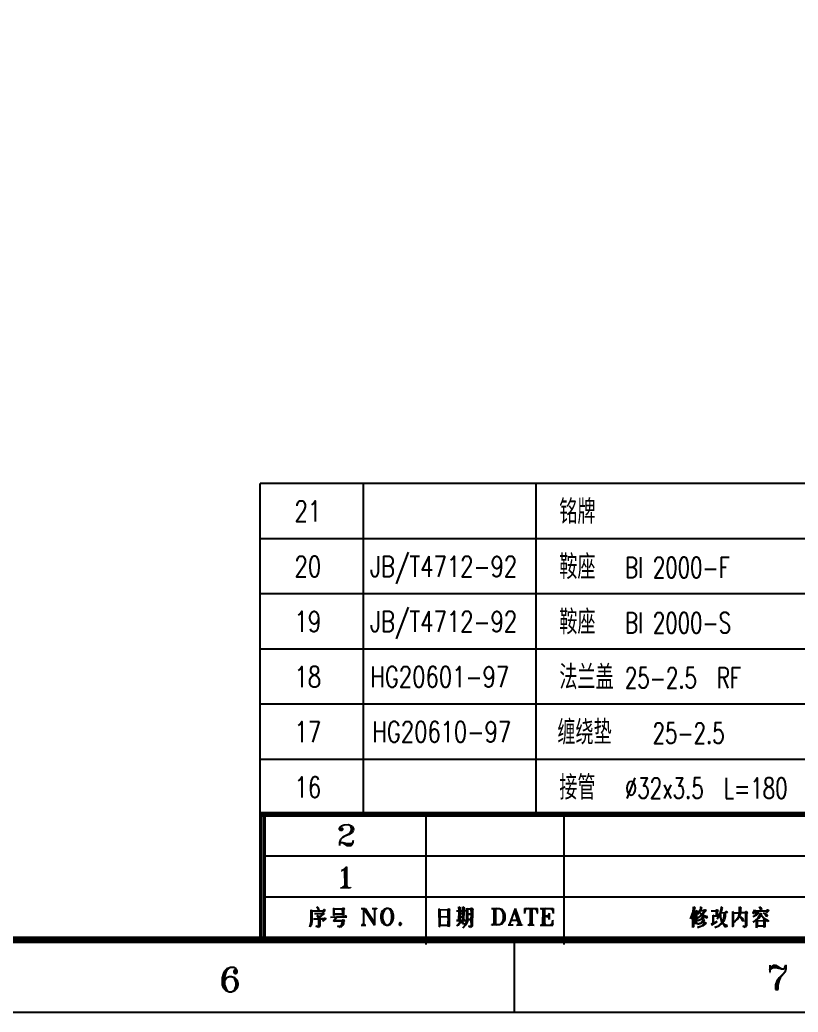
# Model space of a CAD drawing. Extents: x 0 to 1476, y -3 to 841.
# Drawn here: x 1068.6 to 1181.4, y -2.5 to 141.4 of the extents above; entities that cross this region are included whole.
import ezdxf

# ---------------------------------------------------------------- set-up
doc = ezdxf.new("R2010")
doc.units = 0
doc.header["$LTSCALE"] = 3
doc.header["$MEASUREMENT"] = 0
doc.layers.get('0').update_dxf_attribs({"linetype": 'CONTINUOUS'})
for name, color, linetype in [('1', 2, 'CONTINUOUS'), ('2', 1, 'CONTINUOUS'), ('BORDER', 7, 'CONTINUOUS')]:
    doc.layers.add(name, color=color, linetype=linetype)
doc.styles.add('HZTXT', font='romans', dxfattribs={"width": 0.75, "bigfont": 'HZTXT'})

msp = doc.modelspace()

# ---------------------------------------------------------------- linework, layer by layer
msp.add_line((1103.46444, 26.43889), (1284.37787, 26.43889))
at = {"layer": '1', "color": 2, "linetype": 'BYBLOCK'}
for p, q in [((1284.37787, 74.14232), (1103.46444, 74.14232)), ((1284.37787, 66.14232), (1103.46444, 66.14232)), ((1284.37787, 58.14232), (1103.46444, 58.14232)), ((1284.37787, 50.14232), (1103.46444, 50.14232)), ((1284.37787, 42.14232), (1103.46444, 42.14232)), ((1284.37787, 34.14232), (1103.46444, 34.14232))]:
    msp.add_line(p, q, dxfattribs=at)
at = {"layer": '2', "color": 1, "linetype": 'BYBLOCK'}
for p, q in [((1103.46444, 25.88842), (1103.46444, 74.14232)), ((1103.46444, 25.88842), (1103.46444, 74.14232)), ((1118.46444, 25.88842), (1118.46444, 74.14232)), ((1143.46444, 25.88842), (1143.46444, 74.14232))]:
    msp.add_line(p, q, dxfattribs=at)
at = {"layer": 'BORDER'}
for p, q in [((1103.46444, 7.46895), (1103.46444, 26.43889)), ((1103.46444, 26.43889), (1103.46444, 7.46895)), ((1285.05536, 26.39654), (1103.46444, 26.39654)), ((1103.46444, 26.14248), (1285.05536, 26.14248)), ((1103.7185, 7.72301), (1103.7185, 26.43889)), ((1103.97256, 26.43889), (1103.97256, 7.97707)), ((1104.14193, 26.43889), (1104.14193, 7.96895)), ((1107.4237, 26.43889), (1285.05536, 26.43889)), ((1285.05536, 26.14248), (1108.95233, 26.14248)), ((1108.95233, 26.14248), (1285.05536, 26.14248)), ((1108.95233, 26.14248), (1285.05536, 26.14248)), ((1285.05536, 26.14248), (1108.95233, 26.14248)), ((1108.95233, 26.14248), (1285.05536, 26.14248)), ((1127.54767, 7.29145), (1127.54767, 26.43889)), ((1147.54767, 7.29145), (1147.54767, 26.43889)), ((1285.05536, 25.88842), (1103.46444, 25.88842)), ((1104.14193, 20.12969), (1285.05536, 20.12969)), ((1285.05536, 14.15924), (1104.14193, 14.15924)), ((1140.2913, 7.97707), (1140.2913, -2.52293)), ((634.7913, -2.52293), (1475.7913, -2.52293))]:
    msp.add_line(p, q, dxfattribs=at)
at = {"layer": 'BORDER', "color": 7}
for p, q in [((1115.08956, 24.3552), (1115.23225, 24.51853)), ((1115.23225, 24.51853), (1115.6598, 24.6656)), ((1115.6598, 24.6656), (1116.25069, 24.66998)), ((1116.25069, 24.66998), (1116.538, 24.52974)), ((1116.25069, 24.66998), (1116.66985, 24.50316)), ((1116.538, 24.52974), (1116.65604, 24.09432)), ((1116.66985, 24.50316), (1116.79628, 24.38163)), ((1114.94145, 24.09691), (1115.08956, 24.3552)), ((1114.95177, 23.9439), (1114.94145, 24.09691)), ((1115.08607, 23.79334), (1114.95177, 23.9439)), ((1115.23908, 23.80366), (1115.08607, 23.79334)), ((1115.09201, 24.23121), (1115.24502, 24.24153)), ((1115.25534, 24.08852), (1115.10233, 24.0782)), ((1115.10233, 24.0782), (1115.1102, 24.04918)), ((1115.10233, 24.0782), (1115.10478, 23.95422)), ((1115.10478, 23.95422), (1115.23663, 23.92764)), ((1115.23663, 23.92764), (1115.25534, 24.08852)), ((1115.38964, 23.93796), (1115.23908, 23.80366)), ((1115.24502, 24.24153), (1115.37932, 24.09097)), ((1115.37932, 24.09097), (1115.38964, 23.93796)), ((1116.38833, 23.2427), (1115.65721, 22.95101)), ((1116.23532, 23.23238), (1115.65721, 22.95101)), ((1116.52857, 23.53001), (1116.23532, 23.23238)), ((1116.81343, 23.51375), (1116.38833, 23.2427)), ((1116.67668, 23.78829), (1116.52857, 23.53001)), ((1116.65604, 24.09432), (1116.67668, 23.78829)), ((1116.80066, 23.79074), (1116.66042, 23.50343)), ((1116.66042, 23.50343), (1116.66829, 23.4744)), ((1116.6723, 24.37918), (1116.81692, 24.07561)), ((1116.79628, 24.38163), (1116.96993, 24.08593)), ((1116.81692, 24.07561), (1116.80066, 23.79074)), ((1116.95367, 23.80106), (1116.81343, 23.51375)), ((1116.96993, 24.08593), (1116.95367, 23.80106)), ((1114.95949, 22.0763), (1114.94568, 21.66745)), ((1114.94568, 21.66745), (1114.95355, 21.63843)), ((1115.08941, 22.51662), (1114.95949, 22.0763)), ((1114.96194, 21.95232), (1115.1125, 22.08662)), ((1115.38266, 22.81425), (1115.08941, 22.51662)), ((1115.1125, 22.08662), (1115.38949, 22.09939)), ((1115.65721, 22.95101), (1115.38266, 22.81425)), ((1115.38949, 22.09939), (1116.09842, 21.66835)), ((1115.38949, 22.09939), (1116.09597, 21.79233)), ((1115.38949, 22.09939), (1116.08565, 21.94534)), ((1115.65721, 22.95101), (1115.66508, 22.92198)), ((1116.08565, 21.94534), (1116.67653, 21.94972)), ((1116.09597, 21.79233), (1116.68685, 21.79671)), ((1116.09842, 21.66835), (1116.66028, 21.66486)), ((1116.66028, 21.66486), (1116.81084, 21.79916)), ((1116.67653, 21.94972), (1116.95108, 22.08647)), ((1116.68685, 21.79671), (1116.80052, 21.95217)), ((1116.80052, 21.95217), (1116.80839, 21.92314)), ((1116.81084, 21.79916), (1116.95108, 22.08647)), ((1116.95108, 22.08647), (1116.96734, 22.37133)), ((1116.95108, 22.08647), (1116.95895, 22.05744)), ((1116.96734, 22.37133), (1116.9752, 22.3423)), ((1115.54955, 18.09825), (1115.27501, 17.9615)), ((1115.27501, 17.9615), (1115.28288, 17.93247)), ((1115.99337, 18.53018), (1115.54955, 18.09825)), ((1115.70011, 18.23255), (1115.71712, 15.5261)), ((1115.85313, 18.24287), (1115.83078, 15.68156)), ((1115.99337, 18.53018), (1115.99411, 15.53887)), ((1115.69648, 15.83212), (1115.55624, 15.54481)), ((1115.12623, 15.52172), (1116.55596, 15.53538)), ((1115.7068, 15.67911), (1115.40323, 15.53449)), ((1115.40323, 15.53449), (1115.4111, 15.50546)), ((1115.55624, 15.54481), (1115.56411, 15.51578)), ((1115.71712, 15.5261), (1115.72499, 15.49707)), ((1115.83078, 15.68156), (1115.83865, 15.65253)), ((1115.98134, 15.81586), (1116.11809, 15.54132)), ((1115.99166, 15.66285), (1116.27897, 15.52261)), ((1115.99411, 15.53887), (1116.00198, 15.50984)), ((1116.11809, 15.54132), (1116.12596, 15.51229)), ((1116.27897, 15.52261), (1116.28684, 15.49358)), ((1116.55596, 15.53538), (1116.56383, 15.50635)), ((1110.86859, 10.61506), (1110.87906, 12.30063)), ((1110.87906, 12.30063), (1110.97646, 12.17122)), ((1110.97646, 12.17122), (1110.96355, 10.60964)), ((1110.97646, 12.17122), (1112.90999, 12.16566)), ((1111.3346, 11.76973), (1112.42141, 11.78391)), ((1111.66579, 12.73204), (1111.90782, 12.29907)), ((1111.90292, 12.54703), (1111.66579, 12.73204)), ((1111.99245, 12.44666), (1111.90292, 12.54703)), ((1111.90782, 12.29907), (1111.99245, 12.44666)), ((1111.90782, 12.29907), (1111.91568, 12.27004)), ((1112.11732, 11.29637), (1112.5454, 11.78636)), ((1112.76433, 11.78339), (1112.11732, 11.29637)), ((1112.42141, 11.78391), (1112.55082, 11.88131)), ((1112.5454, 11.78636), (1112.42141, 11.78391)), ((1112.42141, 11.78391), (1112.42928, 11.75488)), ((1112.55082, 11.88131), (1112.6748, 11.88376)), ((1112.68861, 12.29261), (1112.5592, 12.1952)), ((1112.5592, 12.1952), (1112.56707, 12.16618)), ((1112.6748, 11.88376), (1112.76433, 11.78339)), ((1112.77569, 12.31622), (1112.68861, 12.29261)), ((1112.90999, 12.16566), (1112.77569, 12.31622)), ((1114.08441, 12.54636), (1114.08285, 11.51761)), ((1114.08285, 11.51761), (1114.20683, 11.52006)), ((1114.20297, 12.45386), (1114.08441, 12.54636)), ((1114.19651, 11.67307), (1115.4442, 11.66854)), ((1115.4442, 11.66854), (1114.19651, 11.67307)), ((1114.20297, 12.45386), (1115.32668, 12.44688)), ((1114.20683, 11.52006), (1114.20297, 12.45386)), ((1115.32668, 12.44688), (1115.44821, 12.57331)), ((1115.32668, 12.44688), (1115.33455, 12.41785)), ((1115.42164, 12.44146), (1115.32668, 12.44688)), ((1115.4442, 11.66854), (1115.42164, 12.44146)), ((1115.4255, 11.50766), (1115.4442, 11.66854)), ((1115.44821, 12.57331), (1115.54317, 12.5679)), ((1115.54317, 12.5679), (1115.6696, 12.44636)), ((1115.55594, 12.2909), (1115.54948, 11.51011)), ((1115.6696, 12.44636), (1115.55594, 12.2909)), ((1118.11235, 12.51652), (1118.6742, 12.51303)), ((1118.23633, 12.51897), (1118.45772, 12.39202)), ((1118.45527, 12.516), (1118.44918, 10.23955)), ((1118.45527, 12.516), (1120.04224, 10.11052)), ((1118.45772, 12.39202), (1118.46558, 12.36299)), ((1118.57925, 12.51845), (1119.9478, 10.45886)), ((1118.6742, 12.51303), (1118.68207, 12.484)), ((1118.6742, 12.51303), (1120.04276, 10.45344)), ((1119.70296, 12.51147), (1120.38879, 12.51043)), ((1119.82694, 12.51392), (1120.04833, 12.38697)), ((1120.04833, 12.38697), (1120.04224, 10.11052)), ((1120.29384, 12.51585), (1120.04833, 12.38697)), ((1120.04833, 12.38697), (1120.0562, 12.35794)), ((1120.04833, 12.38697), (1120.0562, 12.35794)), ((1120.38879, 12.51043), (1120.39666, 12.48141)), ((1121.07114, 11.94754), (1120.97812, 11.48606)), ((1121.19512, 11.94999), (1121.07062, 11.60462)), ((1121.07062, 11.60462), (1121.075, 11.01374)), ((1121.19809, 12.16893), (1121.07114, 11.94754)), ((1121.32453, 12.04739), (1121.19461, 11.60707)), ((1121.19461, 11.60707), (1121.19899, 11.01619)), ((1121.32208, 12.17138), (1121.19512, 11.94999)), ((1121.42, 12.38489), (1121.19809, 12.16893)), ((1121.54398, 12.38734), (1121.32453, 12.04739)), ((1121.76047, 12.50836), (1121.42, 12.38489)), ((1121.76047, 12.50836), (1121.54398, 12.38734)), ((1122.00843, 12.51326), (1121.76047, 12.50836)), ((1121.76047, 12.50836), (1121.76834, 12.47933)), ((1122.00843, 12.51326), (1122.0163, 12.48423)), ((1122.22195, 12.41533), (1122.00843, 12.51326)), ((1122.34593, 12.41778), (1122.00843, 12.51326)), ((1122.44037, 12.06944), (1122.22195, 12.41533)), ((1122.56977, 12.16685), (1122.34593, 12.41778)), ((1122.56628, 11.60499), (1122.44037, 12.06944)), ((1122.44579, 12.1644), (1122.45366, 12.13537)), ((1122.5668, 11.94791), (1122.44579, 12.1644)), ((1122.56279, 11.04314), (1122.56628, 11.60499)), ((1122.69026, 11.60744), (1122.5668, 11.94791)), ((1122.69078, 11.95036), (1122.56977, 12.16685)), ((1122.68677, 11.04559), (1122.69026, 11.60744)), ((1122.78767, 11.47804), (1122.69078, 11.95036)), ((1129.37847, 12.45461), (1129.40089, 9.84311)), ((1129.51277, 12.30405), (1129.37847, 12.45461)), ((1129.51122, 11.27529), (1129.51277, 12.30405)), ((1129.51277, 12.30405), (1129.51122, 11.27529)), ((1130.73144, 12.29165), (1129.51277, 12.30405)), ((1130.63648, 12.29707), (1130.75015, 12.45253)), ((1130.74354, 9.83316), (1130.73144, 12.29165)), ((1130.75015, 12.45253), (1130.8451, 12.44711)), ((1130.8451, 12.44711), (1130.9794, 12.29655)), ((1130.9794, 12.29655), (1130.85787, 12.17012)), ((1130.85787, 12.17012), (1130.86507, 9.9596)), ((1131.94468, 12.1843), (1132.2876, 12.18378)), ((1132.26206, 12.73776), (1132.49919, 12.55276)), ((1132.2876, 12.18378), (1132.26206, 12.73776)), ((1132.27223, 10.74618), (1132.2876, 12.18378)), ((1132.2876, 12.18378), (1132.29547, 12.15475)), ((1132.40668, 12.43419), (1132.38255, 12.17836)), ((1132.84946, 12.18029), (1132.38255, 12.17836)), ((1132.38255, 12.17836), (1132.84946, 12.18029)), ((1132.38255, 12.17836), (1132.39622, 10.74863)), ((1132.39777, 11.77738), (1132.83565, 11.77145)), ((1132.83565, 11.77145), (1132.39777, 11.77738)), ((1132.49919, 12.55276), (1132.40668, 12.43419)), ((1132.83565, 11.77145), (1132.84946, 12.18029)), ((1132.84545, 11.27552), (1132.83565, 11.77145)), ((1132.84946, 12.18029), (1132.85294, 12.74215)), ((1132.85294, 12.74215), (1133.06104, 12.54927)), ((1132.97344, 12.18274), (1132.95807, 10.74514)), ((1133.06104, 12.54927), (1132.96854, 12.4307)), ((1132.96854, 12.4307), (1132.97344, 12.18274)), ((1133.28733, 12.17435), (1132.97344, 12.18274)), ((1132.97344, 12.18274), (1133.06839, 12.17732)), ((1133.06839, 12.17732), (1133.18992, 12.30375)), ((1133.18992, 12.30375), (1133.28733, 12.17435)), ((1133.39839, 10.61522), (1133.40396, 12.54875)), ((1133.40396, 12.54875), (1133.52252, 12.45624)), ((1133.51606, 11.67545), (1134.07792, 11.67196)), ((1134.07792, 11.67196), (1133.51606, 11.67545)), ((1133.52252, 12.45624), (1133.52238, 10.61767)), ((1133.52252, 12.45624), (1133.9604, 12.4503)), ((1133.9604, 12.4503), (1134.08193, 12.57674)), ((1133.9604, 12.4503), (1133.96827, 12.42128)), ((1134.05535, 12.44489), (1133.9604, 12.4503)), ((1134.07792, 11.67196), (1134.05535, 12.44489)), ((1134.07146, 10.89117), (1134.07792, 11.67196)), ((1134.08193, 12.57674), (1134.21378, 12.55016)), ((1134.21868, 12.30219), (1134.1993, 9.95982)), ((1134.21378, 12.55016), (1134.30331, 12.44979)), ((1134.30331, 12.44979), (1134.21868, 12.30219)), ((1136.99403, 12.52484), (1138.14676, 12.52574)), ((1137.11801, 12.52729), (1137.33939, 12.40034)), ((1137.21296, 12.52187), (1137.33397, 12.30539)), ((1137.33694, 12.52432), (1137.33331, 10.12389)), ((1137.33397, 12.30539), (1137.34184, 12.27636)), ((1137.33939, 12.40034), (1137.34726, 12.37131)), ((1137.46338, 12.40279), (1137.45484, 10.25033)), ((1137.55588, 12.52135), (1137.55224, 10.12092)), ((1137.67986, 12.5238), (1137.55291, 12.30242)), ((1137.55291, 12.30242), (1137.56078, 12.27339)), ((1137.80385, 12.52625), (1137.55833, 12.39737)), ((1137.55833, 12.39737), (1137.5662, 12.36834)), ((1138.14676, 12.52574), (1138.36815, 12.39878)), ((1138.14676, 12.52574), (1138.49213, 12.40123)), ((1138.36815, 12.39878), (1138.58657, 12.0529)), ((1138.49213, 12.40123), (1138.7081, 12.17933)), ((1138.58412, 12.17688), (1138.70513, 11.96039)), ((1138.58657, 12.0529), (1138.70461, 11.61747)), ((1138.70461, 11.61747), (1138.70899, 11.02659)), ((1138.70513, 11.96039), (1138.82859, 11.61992)), ((1138.7081, 12.17933), (1138.82911, 11.96284)), ((1138.82859, 11.61992), (1138.83297, 11.02904)), ((1138.82911, 11.96284), (1138.92355, 11.6145)), ((1138.92355, 11.6145), (1138.92793, 11.02362)), ((1140.42321, 12.51965), (1139.60731, 10.24179)), ((1140.29871, 12.17428), (1140.98143, 10.11573)), ((1140.42269, 12.17673), (1141.10541, 10.11818)), ((1140.42321, 12.51965), (1141.22939, 10.12063)), ((1142.1378, 12.51705), (1141.79192, 12.29863)), ((1141.79192, 12.29863), (1141.79979, 12.26961)), ((1141.91887, 12.52002), (1141.79385, 11.83173)), ((1141.79489, 12.51757), (1141.79385, 11.83173)), ((1141.79385, 11.83173), (1141.80172, 11.8027)), ((1141.79385, 11.83173), (1141.80172, 11.8027)), ((1142.01382, 12.5146), (1141.79437, 12.17465)), ((1141.79437, 12.17465), (1141.80224, 12.14562)), ((1141.79489, 12.51757), (1143.63346, 12.51742)), ((1142.35674, 12.51408), (1141.79734, 12.39359)), ((1141.79734, 12.39359), (1141.80521, 12.36456)), ((1142.6047, 12.51898), (1142.60107, 10.11855)), ((1142.70211, 12.38958), (1142.69357, 10.23711)), ((1142.82364, 12.51601), (1142.82, 10.11558)), ((1143.04258, 12.51304), (1143.62804, 12.42247)), ((1143.29054, 12.51794), (1143.63049, 12.29849)), ((1143.3855, 12.51252), (1143.63294, 12.1745)), ((1143.50948, 12.51497), (1143.63242, 11.83159)), ((1143.62804, 12.42247), (1143.63591, 12.39344)), ((1143.63049, 12.29849), (1143.63836, 12.26946)), ((1143.63346, 12.51742), (1143.63242, 11.83159)), ((1143.63242, 11.83159), (1143.64029, 11.80256)), ((1143.63242, 11.83159), (1143.64029, 11.80256)), ((1143.63294, 12.1745), (1143.64081, 12.14548)), ((1143.63346, 12.51742), (1143.64133, 12.48839)), ((1144.07133, 12.51148), (1145.90991, 12.51134)), ((1144.19532, 12.51393), (1144.40883, 12.41601)), ((1144.3193, 12.51638), (1144.41128, 12.29203)), ((1144.40883, 12.41601), (1144.4167, 12.38698)), ((1144.41425, 12.51096), (1144.41061, 10.11053)), ((1144.41128, 12.29203), (1144.41915, 12.263)), ((1144.53281, 12.41846), (1144.53215, 10.23697)), ((1144.88115, 12.51289), (1144.6568, 12.42091)), ((1144.6568, 12.42091), (1144.66467, 12.39188)), ((1144.66222, 12.51586), (1144.65858, 10.11543)), ((1144.75717, 12.51044), (1144.65925, 12.29693)), ((1144.65925, 12.29693), (1144.66712, 12.2679)), ((1145.34404, 11.61005), (1145.09311, 11.38621)), ((1145.34701, 11.82899), (1145.21709, 11.38866)), ((1145.34701, 11.82899), (1145.34301, 10.92421)), ((1145.34805, 12.51482), (1145.90449, 12.41638)), ((1145.56699, 12.51185), (1145.90694, 12.2924)), ((1145.69097, 12.5143), (1145.90939, 12.16842)), ((1145.78593, 12.50889), (1145.90887, 11.8255)), ((1145.90449, 12.41638), (1145.91236, 12.38735)), ((1145.90694, 12.2924), (1145.91481, 12.26337)), ((1145.90991, 12.51134), (1145.90887, 11.8255)), ((1145.90887, 11.8255), (1145.91674, 11.79647)), ((1145.90887, 11.8255), (1145.91674, 11.79647)), ((1145.90939, 12.16842), (1145.91726, 12.13939)), ((1165.82071, 11.02244), (1166.17551, 11.89767)), ((1166.27047, 11.89225), (1165.82071, 11.02244)), ((1166.16697, 9.7452), (1166.17551, 11.89767)), ((1166.17551, 11.89767), (1166.27395, 12.4541)), ((1166.17551, 11.89767), (1166.18338, 11.86864)), ((1166.17551, 11.89767), (1166.38903, 11.79974)), ((1166.2675, 11.67331), (1166.25948, 9.86377)), ((1166.38903, 11.79974), (1166.2675, 11.67331)), ((1166.39794, 12.45655), (1166.27047, 11.89225)), ((1166.27395, 12.4541), (1166.29021, 12.73897)), ((1166.29021, 12.73897), (1166.51947, 12.58299)), ((1166.51947, 12.58299), (1166.39794, 12.45655)), ((1166.59275, 12.19775), (1166.60061, 12.16872)), ((1166.59505, 10.23519), (1166.59275, 12.19775)), ((1166.59275, 12.19775), (1166.84316, 12.07867)), ((1166.7295, 11.92321), (1166.71658, 10.36162)), ((1166.84316, 12.07867), (1166.7295, 11.92321)), ((1167.18363, 12.20213), (1166.82935, 11.66982)), ((1166.82935, 11.66982), (1167.27858, 12.19671)), ((1167.48861, 11.53693), (1166.85489, 11.11584)), ((1166.85489, 11.11584), (1167.40153, 11.51332)), ((1167.16737, 11.91727), (1167.48861, 11.53693)), ((1167.61259, 11.53938), (1167.16737, 11.91727)), ((1167.30271, 12.45254), (1167.18363, 12.20213)), ((1167.27858, 12.19671), (1167.39766, 12.44713)), ((1167.27858, 12.19671), (1167.74548, 12.19864)), ((1167.28994, 12.72954), (1167.30271, 12.45254)), ((1167.5192, 12.57356), (1167.28994, 12.72954)), ((1167.39766, 12.44713), (1167.5192, 12.57356)), ((1167.40153, 11.51332), (1167.86947, 12.20109)), ((1168.0884, 12.19812), (1167.48861, 11.53693)), ((1167.48861, 11.53693), (1167.96041, 11.2909)), ((1167.95796, 11.41488), (1167.61259, 11.53938)), ((1167.74548, 12.19864), (1167.86702, 12.32507)), ((1167.86947, 12.20109), (1167.74548, 12.19864)), ((1167.74548, 12.19864), (1167.75335, 12.16961)), ((1167.86702, 12.32507), (1167.96197, 12.31965)), ((1167.96197, 12.31965), (1168.0884, 12.19812)), ((1168.84016, 12.18379), (1169.526, 12.18275)), ((1169.07922, 11.53188), (1169.05895, 10.34225)), ((1169.17662, 11.40248), (1169.07922, 11.53188)), ((1169.526, 12.18275), (1169.61851, 12.30132)), ((1169.61309, 12.20636), (1169.526, 12.18275)), ((1169.526, 12.18275), (1169.53387, 12.15373)), ((1169.60663, 11.42557), (1169.61309, 12.20636)), ((1169.61851, 12.30132), (1169.74249, 12.30377)), ((1169.83989, 12.17437), (1169.71049, 12.07696)), ((1169.71049, 12.07696), (1169.73061, 11.42802)), ((1170.15868, 11.91801), (1169.7168, 11.01918)), ((1169.74249, 12.30377), (1169.83989, 12.17437)), ((1170.0814, 11.39847), (1170.29053, 11.89143)), ((1170.29157, 12.57727), (1170.15868, 11.91801)), ((1170.16113, 11.79403), (1170.16848, 11.42208)), ((1170.27866, 11.01569), (1170.16113, 11.79403)), ((1170.28125, 12.73028), (1170.29157, 12.57727)), ((1170.51051, 12.5743), (1170.28125, 12.73028)), ((1170.29053, 11.89143), (1170.41801, 12.45574)), ((1170.29053, 11.89143), (1170.84452, 11.91697)), ((1170.41801, 12.45574), (1170.51051, 12.5743)), ((1170.73034, 11.41859), (1170.74957, 11.92239)), ((1170.74957, 11.92239), (1170.75743, 11.89336)), ((1170.84452, 11.91697), (1170.95818, 12.07243)), ((1171.18744, 11.91645), (1170.84452, 11.91697)), ((1170.84452, 11.91697), (1170.85677, 11.29706)), ((1170.95818, 12.07243), (1171.08216, 12.07488)), ((1171.08216, 12.07488), (1171.18744, 11.91645)), ((1171.92101, 12.08416), (1171.93608, 9.84461)), ((1172.06318, 11.90457), (1171.92101, 12.08416)), ((1172.05762, 9.97105), (1172.06318, 11.90457)), ((1172.06318, 11.90457), (1172.93893, 11.8927)), ((1172.85377, 11.40219), (1172.93893, 11.8927)), ((1172.92965, 12.73154), (1173.1589, 12.57556)), ((1172.93893, 11.8927), (1172.92965, 12.73154)), ((1172.93893, 11.8927), (1172.9468, 11.86367)), ((1173.09194, 11.90302), (1172.94086, 11.4258)), ((1173.1589, 12.57556), (1173.0664, 12.457)), ((1173.0664, 12.457), (1173.09194, 11.90302)), ((1173.09194, 11.90302), (1173.74088, 11.92314)), ((1173.87273, 11.89656), (1173.09194, 11.90302)), ((1173.74088, 11.92314), (1173.85454, 12.0786)), ((1173.85454, 12.0786), (1173.9495, 12.07318)), ((1173.86716, 9.96303), (1173.87273, 11.89656)), ((1173.9495, 12.07318), (1174.09167, 11.89359)), ((1173.96226, 11.79618), (1173.95425, 9.98664)), ((1174.09167, 11.89359), (1173.96226, 11.79618)), ((1175.40476, 11.53285), (1174.90587, 11.30412)), ((1174.90587, 11.30412), (1175.28078, 11.5304)), ((1174.93051, 11.90287), (1175.16326, 12.30874)), ((1174.93296, 11.77889), (1174.93051, 11.90287)), ((1175.05695, 11.78134), (1174.93296, 11.77889)), ((1175.16816, 12.06078), (1175.05695, 11.78134)), ((1175.16326, 12.30874), (1175.16571, 12.18476)), ((1175.16571, 12.18476), (1176.85127, 12.17429)), ((1175.16571, 12.18476), (1175.16816, 12.06078)), ((1175.28078, 11.5304), (1175.59816, 12.08387)), ((1175.74033, 11.90428), (1175.40476, 11.53285)), ((1175.59816, 12.08387), (1175.60603, 12.05484)), ((1175.59816, 12.08387), (1175.74033, 11.90428)), ((1175.92727, 11.6745), (1175.60989, 11.12104)), ((1175.73387, 11.12349), (1176.0906, 11.53181)), ((1175.85504, 12.74558), (1175.8629, 12.71655)), ((1175.93128, 12.57928), (1175.85504, 12.74558)), ((1175.85504, 12.74558), (1176.09216, 12.56057)), ((1175.92482, 11.79849), (1175.92727, 11.6745)), ((1176.17524, 11.6794), (1175.92482, 11.79849)), ((1176.06803, 12.30473), (1175.93128, 12.57928)), ((1176.1817, 12.46019), (1176.06803, 12.30473)), ((1176.0906, 11.53181), (1176.17524, 11.6794)), ((1176.0906, 11.53181), (1176.09847, 11.50278)), ((1176.41971, 11.12245), (1176.0906, 11.53181)), ((1176.0906, 11.53181), (1176.51467, 11.11703)), ((1176.09216, 12.56057), (1176.1817, 12.46019)), ((1176.42617, 11.90324), (1176.43404, 11.87421)), ((1176.87384, 11.40137), (1176.42617, 11.90324)), ((1176.42617, 11.90324), (1176.86107, 11.67836)), ((1176.85127, 12.17429), (1176.94378, 12.29286)), ((1176.93836, 12.1979), (1176.85127, 12.17429)), ((1176.85127, 12.17429), (1176.85914, 12.14527)), ((1176.86107, 11.67836), (1176.96635, 11.51993)), ((1177.18632, 12.2028), (1176.86404, 11.8973)), ((1176.86404, 11.8973), (1176.93836, 12.1979)), ((1176.94378, 12.29286), (1177.09679, 12.30318)), ((1176.96635, 11.51993), (1176.96093, 11.42498)), ((1177.09679, 12.30318), (1177.18632, 12.2028)), ((1110.6432, 9.83724), (1110.86859, 10.61506)), ((1110.88381, 10.21409), (1110.6432, 9.83724)), ((1110.96355, 10.60964), (1110.88381, 10.21409)), ((1111.97708, 11.00906), (1111.20416, 10.98649)), ((1111.20416, 10.98649), (1112.66292, 11.00802)), ((1111.74835, 11.50796), (1111.99089, 11.4179)), ((1111.9825, 11.10401), (1111.74835, 11.50796)), ((1112.11732, 11.29637), (1111.97708, 11.00906)), ((1111.97708, 11.00906), (1111.9825, 11.10401)), ((1111.98339, 9.95127), (1111.97708, 11.00906)), ((1111.99089, 11.4179), (1112.11732, 11.29637)), ((1112.10106, 11.01151), (1112.10738, 9.95372)), ((1112.75787, 11.0026), (1112.10106, 11.01151)), ((1113.00584, 11.0075), (1112.54629, 10.63362)), ((1112.54629, 10.63362), (1112.75787, 11.0026)), ((1112.66292, 11.00802), (1112.75542, 11.12658)), ((1112.75542, 11.12658), (1112.9163, 11.10787)), ((1112.9163, 11.10787), (1113.00584, 11.0075)), ((1113.64988, 11.27558), (1114.64174, 11.29518)), ((1114.07639, 10.73682), (1114.54678, 11.3006)), ((1114.20282, 10.61529), (1114.07639, 10.73682)), ((1114.64174, 11.29518), (1114.20037, 10.73927)), ((1114.20037, 10.73927), (1115.32408, 10.73229)), ((1114.32436, 10.74172), (1114.20282, 10.61529)), ((1115.44807, 10.73474), (1114.32436, 10.74172)), ((1114.54678, 11.3006), (1116.01341, 11.29311)), ((1115.43129, 10.10696), (1115.09572, 9.73553)), ((1115.09869, 9.95447), (1115.30486, 10.22849)), ((1115.30486, 10.22849), (1115.44807, 10.73474)), ((1115.32408, 10.73229), (1115.43775, 10.88775)), ((1115.54948, 11.51011), (1115.4255, 11.50766)), ((1115.55824, 10.32835), (1115.43129, 10.10696)), ((1115.43775, 10.88775), (1115.56173, 10.8902)), ((1115.667, 10.73177), (1115.5376, 10.63437)), ((1115.5376, 10.63437), (1115.55824, 10.32835)), ((1115.56173, 10.8902), (1115.667, 10.73177)), ((1115.763, 11.41219), (1115.67049, 11.29363)), ((1115.67049, 11.29363), (1115.67836, 11.2646)), ((1115.92388, 11.39348), (1115.763, 11.41219)), ((1116.01341, 11.29311), (1115.92388, 11.39348)), ((1118.10871, 10.11609), (1118.79455, 10.11505)), ((1118.44918, 10.23955), (1118.23269, 10.11854)), ((1118.23269, 10.11854), (1118.24056, 10.08951)), ((1118.44918, 10.23955), (1118.67056, 10.1126)), ((1118.44918, 10.23955), (1118.45705, 10.21053)), ((1118.67056, 10.1126), (1118.67843, 10.08357)), ((1118.79455, 10.11505), (1118.80242, 10.08602)), ((1119.9478, 10.45886), (1119.95567, 10.42983)), ((1120.04224, 10.11052), (1120.05011, 10.0815)), ((1120.04224, 10.11052), (1120.05011, 10.0815)), ((1120.04276, 10.45344), (1120.05063, 10.42441)), ((1120.97812, 11.48606), (1120.9776, 11.14314)), ((1120.9776, 11.14314), (1121.07448, 10.67082)), ((1121.07448, 10.67082), (1121.1955, 10.45433)), ((1121.075, 11.01374), (1121.19847, 10.67327)), ((1121.1955, 10.45433), (1121.41146, 10.23243)), ((1121.19847, 10.67327), (1121.31948, 10.45678)), ((1121.19899, 11.01619), (1121.31703, 10.58077)), ((1121.31703, 10.58077), (1121.53545, 10.23488)), ((1121.31948, 10.45678), (1121.32735, 10.42776)), ((1121.41146, 10.23243), (1121.75683, 10.10793)), ((1121.53545, 10.23488), (1121.75683, 10.10793)), ((1121.75683, 10.10793), (1122.0048, 10.11283)), ((1121.75683, 10.10793), (1121.7647, 10.0789)), ((1122.0048, 10.11283), (1122.34526, 10.23629)), ((1122.0048, 10.11283), (1122.22128, 10.23384)), ((1122.22128, 10.23384), (1122.44074, 10.57379)), ((1122.34526, 10.23629), (1122.56717, 10.45226)), ((1122.44074, 10.57379), (1122.56279, 11.04314)), ((1122.44319, 10.44981), (1122.56227, 10.70022)), ((1122.56227, 10.70022), (1122.68677, 11.04559)), ((1122.56717, 10.45226), (1122.68625, 10.70267)), ((1122.68625, 10.70267), (1122.78715, 11.13512)), ((1122.78715, 11.13512), (1122.78767, 11.47804)), ((1123.71991, 10.45315), (1123.59051, 10.35574)), ((1123.59051, 10.35574), (1123.59296, 10.23176)), ((1123.59296, 10.23176), (1123.71939, 10.11023)), ((1123.71449, 10.35819), (1123.72236, 10.32917)), ((1123.80944, 10.35277), (1123.71449, 10.35819)), ((1123.71449, 10.35819), (1123.71694, 10.23421)), ((1123.71694, 10.23421), (1123.81189, 10.22879)), ((1123.71939, 10.11023), (1123.81434, 10.10481)), ((1123.71991, 10.45315), (1123.72778, 10.42412)), ((1123.81486, 10.44773), (1123.71991, 10.45315)), ((1123.81189, 10.22879), (1123.80944, 10.35277)), ((1123.81434, 10.10481), (1123.93588, 10.23124)), ((1123.93343, 10.35522), (1123.81486, 10.44773)), ((1123.93588, 10.23124), (1123.93343, 10.35522)), ((1130.75104, 11.29979), (1129.51122, 11.27529)), ((1129.51122, 11.27529), (1129.52243, 9.96954)), ((1129.51998, 10.09353), (1130.73077, 10.11016)), ((1129.52243, 9.96954), (1129.51998, 10.09353)), ((1130.73077, 10.11016), (1130.75104, 11.29979)), ((1131.92931, 10.7467), (1132.27223, 10.74618)), ((1132.61515, 10.74566), (1131.92931, 10.7467)), ((1131.95188, 9.97378), (1132.40112, 10.50066)), ((1132.1974, 10.10266), (1131.95188, 9.97378)), ((1132.5251, 10.50311), (1132.1974, 10.10266)), ((1132.39622, 10.74863), (1132.83409, 10.74269)), ((1132.39867, 10.62465), (1132.40654, 10.59562)), ((1132.40112, 10.50066), (1132.39867, 10.62465)), ((1132.39867, 10.62465), (1132.5251, 10.50311)), ((1132.40757, 11.28146), (1132.84545, 11.27552)), ((1132.84545, 11.27552), (1132.40757, 11.28146)), ((1132.84931, 10.34172), (1132.61515, 10.74566)), ((1132.61515, 10.74566), (1132.97329, 10.34417)), ((1132.83409, 10.74269), (1132.61515, 10.74566)), ((1133.28421, 10.11684), (1132.83253, 9.71393)), ((1132.83253, 9.71393), (1133.19713, 10.09323)), ((1132.83409, 10.74269), (1132.84545, 11.27552)), ((1133.30099, 10.74462), (1132.83409, 10.74269)), ((1132.97574, 10.22018), (1132.84931, 10.34172)), ((1132.95807, 10.74514), (1133.05302, 10.73972)), ((1132.97329, 10.34417), (1132.97574, 10.22018)), ((1133.05302, 10.73972), (1133.20358, 10.87402)), ((1133.19713, 10.09323), (1133.39839, 10.61522)), ((1133.20358, 10.87402), (1133.30099, 10.74462)), ((1133.52238, 10.61767), (1133.28421, 10.11684)), ((1133.50961, 10.89466), (1134.07146, 10.89117)), ((1134.07146, 10.89117), (1133.50961, 10.89466)), ((1134.07532, 9.95737), (1134.07146, 10.89117)), ((1138.14313, 10.12531), (1136.99039, 10.12441)), ((1136.99039, 10.12441), (1136.99826, 10.09539)), ((1137.33086, 10.24788), (1137.11437, 10.12686)), ((1137.11437, 10.12686), (1137.12224, 10.09784)), ((1137.33628, 10.34283), (1137.20933, 10.12144)), ((1137.20933, 10.12144), (1137.21719, 10.09242)), ((1137.33331, 10.12389), (1137.34118, 10.09487)), ((1137.45484, 10.25033), (1137.46271, 10.2213)), ((1137.54979, 10.24491), (1137.80021, 10.12582)), ((1137.55224, 10.12092), (1137.56011, 10.0919)), ((1137.55521, 10.33986), (1137.67623, 10.12337)), ((1137.67623, 10.12337), (1137.6841, 10.09435)), ((1137.80021, 10.12582), (1137.80808, 10.0968)), ((1138.4836, 10.24877), (1138.14313, 10.12531)), ((1138.35961, 10.24632), (1138.14313, 10.12531)), ((1138.14313, 10.12531), (1138.151, 10.09628)), ((1138.57907, 10.58627), (1138.35961, 10.24632)), ((1138.7055, 10.46473), (1138.4836, 10.24877)), ((1138.70899, 11.02659), (1138.57907, 10.58627)), ((1138.70847, 10.68367), (1138.58152, 10.46228)), ((1138.58152, 10.46228), (1138.58939, 10.43326)), ((1138.83245, 10.68612), (1138.7055, 10.46473)), ((1138.83297, 11.02904), (1138.70847, 10.68367)), ((1138.92793, 11.02362), (1138.83245, 10.68612)), ((1139.39082, 10.12078), (1140.07666, 10.11974)), ((1139.60731, 10.24179), (1139.5148, 10.12323)), ((1139.5148, 10.12323), (1139.52267, 10.0942)), ((1139.60731, 10.24179), (1139.85772, 10.12271)), ((1139.60731, 10.24179), (1139.61517, 10.21276)), ((1139.85772, 10.12271), (1139.86559, 10.09368)), ((1139.85876, 10.80854), (1140.88751, 10.80699)), ((1140.07666, 10.11974), (1140.08453, 10.09071)), ((1140.63851, 10.11625), (1141.44833, 10.11766)), ((1140.97898, 10.23971), (1140.76249, 10.1187)), ((1140.76249, 10.1187), (1140.77036, 10.08967)), ((1140.9844, 10.33467), (1140.88648, 10.12115)), ((1140.88648, 10.12115), (1140.89434, 10.09212)), ((1140.88751, 10.80699), (1140.89538, 10.77796)), ((1140.98143, 10.11573), (1140.9893, 10.0867)), ((1141.10541, 10.11818), (1141.11328, 10.08915)), ((1141.10838, 10.33712), (1141.32435, 10.11521)), ((1141.22939, 10.12063), (1141.23726, 10.0916)), ((1141.32435, 10.11521), (1141.33222, 10.08618)), ((1141.44833, 10.11766), (1141.4562, 10.08863)), ((1142.25815, 10.11907), (1143.16292, 10.11506)), ((1142.59862, 10.24253), (1142.3531, 10.11365)), ((1142.3531, 10.11365), (1142.36097, 10.08462)), ((1142.60404, 10.33749), (1142.47709, 10.1161)), ((1142.47709, 10.1161), (1142.48496, 10.08707)), ((1142.60107, 10.11855), (1142.60894, 10.08952)), ((1142.69357, 10.23711), (1142.70144, 10.20809)), ((1142.8151, 10.36355), (1142.94399, 10.11803)), ((1142.81755, 10.23956), (1143.03894, 10.11261)), ((1142.82, 10.11558), (1142.82787, 10.08655)), ((1142.94399, 10.11803), (1142.95186, 10.089)), ((1143.03894, 10.11261), (1143.04681, 10.08358)), ((1143.16292, 10.11506), (1143.17079, 10.08603)), ((1144.0677, 10.11105), (1145.90627, 10.11091)), ((1144.40816, 10.23452), (1144.19168, 10.1135)), ((1144.19168, 10.1135), (1144.19955, 10.08448)), ((1144.40571, 10.3585), (1144.31566, 10.11595)), ((1144.31566, 10.11595), (1144.32353, 10.08693)), ((1144.41061, 10.11053), (1144.41848, 10.08151)), ((1144.53215, 10.23697), (1144.54002, 10.20794)), ((1144.65368, 10.3634), (1144.75353, 10.11001)), ((1144.65524, 11.39215), (1145.34108, 11.39111)), ((1144.65613, 10.23942), (1144.87752, 10.11246)), ((1144.65858, 10.11543), (1144.66645, 10.08641)), ((1144.75353, 10.11001), (1144.7614, 10.08099)), ((1145.34649, 11.48607), (1144.87417, 11.38918)), ((1144.87417, 11.38918), (1145.34353, 11.26713)), ((1144.87752, 10.11246), (1144.88539, 10.08344)), ((1145.09311, 11.38621), (1145.34598, 11.14315)), ((1145.21709, 11.38866), (1145.34301, 10.92421)), ((1145.34108, 11.39111), (1145.34894, 11.36209)), ((1145.34301, 10.92421), (1145.35088, 10.89519)), ((1145.34301, 10.92421), (1145.35088, 10.89519)), ((1145.34353, 11.26713), (1145.35139, 11.2381)), ((1145.34442, 10.11439), (1145.90382, 10.23489)), ((1145.34598, 11.14315), (1145.35384, 11.11412)), ((1145.56335, 10.11143), (1145.90137, 10.35887)), ((1145.68734, 10.11388), (1145.90679, 10.45382)), ((1145.78229, 10.10846), (1145.90731, 10.79674)), ((1145.90137, 10.35887), (1145.90924, 10.32984)), ((1145.90382, 10.23489), (1145.91169, 10.20586)), ((1145.90627, 10.11091), (1145.90731, 10.79674)), ((1145.90679, 10.45382), (1145.91466, 10.4248)), ((1145.90731, 10.79674), (1145.91518, 10.76771)), ((1145.90731, 10.79674), (1145.91518, 10.76771)), ((1166.71658, 10.36162), (1166.59505, 10.23519)), ((1167.40242, 10.36059), (1166.84301, 10.24009)), ((1166.84301, 10.24009), (1167.27843, 10.35814)), ((1167.41378, 10.89341), (1166.9203, 10.75963)), ((1166.9203, 10.75963), (1167.28979, 10.89096)), ((1167.27843, 10.35814), (1167.75669, 10.89289)), ((1167.28979, 10.89096), (1167.61749, 11.29142)), ((1167.8541, 10.76349), (1167.40242, 10.36059)), ((1167.75179, 11.14086), (1167.41378, 10.89341)), ((1167.50472, 9.98322), (1167.95395, 10.51011)), ((1167.61749, 11.29142), (1167.62536, 11.26239)), ((1167.61749, 11.29142), (1167.75179, 11.14086)), ((1168.08825, 10.35955), (1167.6287, 9.98567)), ((1167.75669, 10.89289), (1167.76456, 10.86386)), ((1167.75669, 10.89289), (1167.8541, 10.76349)), ((1167.95395, 10.51011), (1167.96182, 10.48108)), ((1167.95395, 10.51011), (1168.08825, 10.35955)), ((1168.33236, 11.29825), (1167.95796, 11.41488)), ((1167.96041, 11.2909), (1168.09471, 11.14034)), ((1168.09471, 11.14034), (1168.33236, 11.29825)), ((1169.05895, 10.34225), (1168.84247, 10.22124)), ((1168.84247, 10.22124), (1168.932, 10.12086)), ((1168.932, 10.12086), (1169.72415, 10.64723)), ((1169.72415, 10.64723), (1169.05895, 10.34225)), ((1169.05895, 10.34225), (1169.15391, 10.33683)), ((1169.15391, 10.33683), (1169.17662, 11.40248)), ((1169.17662, 11.40248), (1169.60663, 11.42557)), ((1169.60663, 11.42557), (1169.17662, 11.40248)), ((1169.60908, 11.30159), (1169.60663, 11.42557)), ((1169.73061, 11.42802), (1169.60908, 11.30159)), ((1169.7168, 11.01918), (1170.0814, 11.39847)), ((1169.84709, 9.96384), (1170.41244, 10.52221)), ((1170.4016, 10.3323), (1169.94205, 9.95842)), ((1170.16848, 11.42208), (1170.18125, 11.14509)), ((1170.18125, 11.14509), (1170.29143, 10.7387)), ((1170.50739, 10.51679), (1170.27866, 11.01569)), ((1170.29143, 10.7387), (1170.41244, 10.52221)), ((1170.62892, 10.64322), (1170.4016, 10.3323)), ((1170.41244, 10.52221), (1170.62402, 10.89119)), ((1170.41244, 10.52221), (1170.87043, 9.86733)), ((1170.61267, 10.35836), (1170.50739, 10.51679)), ((1170.96048, 10.10988), (1170.61267, 10.35836)), ((1170.62402, 10.89119), (1170.73034, 11.41859)), ((1170.74801, 10.89364), (1170.62892, 10.64322)), ((1170.85677, 11.29706), (1170.74801, 10.89364)), ((1171.18187, 9.98292), (1170.96048, 10.10988)), ((1172.15606, 10.52748), (1172.52066, 10.90678)), ((1172.61561, 10.90136), (1172.15606, 10.52748)), ((1172.52066, 10.90678), (1172.85377, 11.40219)), ((1172.94086, 11.4258), (1172.61561, 10.90136)), ((1173.06729, 11.30426), (1173.07516, 11.27524)), ((1173.40672, 10.74189), (1173.06729, 11.30426)), ((1173.06729, 11.30426), (1173.30442, 11.11926)), ((1173.30442, 11.11926), (1173.49136, 10.88948)), ((1173.49626, 10.64152), (1173.40672, 10.74189)), ((1173.49136, 10.88948), (1173.49626, 10.64152)), ((1174.92844, 10.53119), (1175.73387, 11.12349)), ((1175.60989, 11.12104), (1174.92844, 10.53119)), ((1175.38799, 10.90507), (1175.52229, 10.75451)), ((1175.39675, 9.72331), (1175.38799, 10.90507)), ((1175.52229, 10.75451), (1175.51828, 9.84974)), ((1175.52229, 10.75451), (1176.39803, 10.74263)), ((1176.39803, 10.74263), (1176.5117, 10.89809)), ((1176.39803, 10.74263), (1176.4059, 10.7136)), ((1176.49299, 10.73721), (1176.39803, 10.74263)), ((1176.95447, 10.64419), (1176.41971, 11.12245)), ((1176.51556, 9.96429), (1176.49299, 10.73721)), ((1176.5117, 10.89809), (1176.63568, 10.90054)), ((1176.51467, 11.11703), (1177.17882, 10.73617)), ((1176.61155, 10.64471), (1176.60509, 9.86392)), ((1176.74095, 10.74211), (1176.61155, 10.64471)), ((1176.63568, 10.90054), (1176.74095, 10.74211)), ((1176.96093, 11.42498), (1176.86842, 11.30642)), ((1176.86842, 11.30642), (1176.87384, 11.40137)), ((1177.17882, 10.73617), (1176.95447, 10.64419)), ((1111.54552, 9.95721), (1111.98339, 9.95127)), ((1111.75904, 9.85929), (1111.54552, 9.95721)), ((1111.88547, 9.73776), (1111.75904, 9.85929)), ((1112.10738, 9.95372), (1111.88547, 9.73776)), ((1114.66082, 9.96041), (1115.09869, 9.95447)), ((1114.97716, 9.82804), (1114.66082, 9.96041)), ((1115.09572, 9.73553), (1114.97716, 9.82804)), ((1129.40089, 9.84311), (1129.52243, 9.96954)), ((1129.52243, 9.96954), (1129.5303, 9.94052)), ((1130.86507, 9.9596), (1130.74354, 9.83316)), ((1133.63745, 9.96331), (1134.07532, 9.95737)), ((1133.85884, 9.83636), (1133.63745, 9.96331)), ((1133.9774, 9.74385), (1133.85884, 9.83636)), ((1134.1993, 9.95982), (1133.9774, 9.74385)), ((1166.25948, 9.86377), (1166.16697, 9.7452)), ((1167.6287, 9.98567), (1166.85281, 9.74416)), ((1166.85281, 9.74416), (1167.50472, 9.98322)), ((1169.37722, 9.74298), (1169.84709, 9.96384)), ((1169.94205, 9.95842), (1169.37722, 9.74298)), ((1170.87043, 9.86733), (1171.18187, 9.98292)), ((1171.93608, 9.84461), (1172.05762, 9.97105)), ((1173.40026, 9.9611), (1173.86716, 9.96303)), ((1173.61378, 9.86317), (1173.40026, 9.9611)), ((1173.74021, 9.74164), (1173.61378, 9.86317)), ((1173.95425, 9.98664), (1173.74021, 9.74164)), ((1175.51828, 9.84974), (1175.39675, 9.72331)), ((1175.51583, 9.97372), (1176.51556, 9.96429)), ((1176.51556, 9.96429), (1175.51583, 9.97372)), ((1176.51259, 9.74536), (1176.51556, 9.96429)), ((1176.60509, 9.86392), (1176.51259, 9.74536)), ((1098.14738, 3.09867), (1097.96555, 2.43197)), ((1098.2989, 3.43202), (1098.14738, 3.09867)), ((1098.2989, 3.09867), (1098.14738, 2.43197)), ((1098.63225, 3.76537), (1098.2989, 3.43202)), ((1098.48073, 3.43202), (1098.2989, 3.09867)), ((1098.48073, 3.2805), (1098.2989, 2.6138)), ((1098.63225, 3.61385), (1098.48073, 3.2805)), ((1099.14743, 3.9472), (1098.63225, 3.76537)), ((1098.81408, 3.76537), (1098.63225, 3.61385)), ((1099.14743, 3.9472), (1098.81408, 3.76537)), ((1099.63231, 3.9472), (1099.14743, 3.9472)), ((1099.96566, 3.76537), (1099.63231, 3.9472)), ((1099.81413, 3.61385), (1099.63231, 3.43202)), ((1099.63231, 3.43202), (1099.63231, 3.2805)), ((1099.63231, 3.2805), (1099.81413, 3.09867)), ((1099.96566, 3.61385), (1099.81413, 3.61385)), ((1099.81413, 3.43202), (1099.81413, 3.2805)), ((1099.96566, 3.43202), (1099.81413, 3.43202)), ((1099.81413, 3.43202), (1099.84444, 3.43202)), ((1099.81413, 3.2805), (1099.96566, 3.2805)), ((1099.81413, 3.09867), (1099.96566, 3.09867)), ((1100.14748, 3.43202), (1099.96566, 3.76537)), ((1099.96566, 3.2805), (1099.96566, 3.43202)), ((1099.96566, 3.09867), (1100.14748, 3.2805)), ((1100.14748, 3.2805), (1100.14748, 3.43202)), ((1177.34299, 4.28055), (1177.34299, 3.2805)), ((1177.34299, 3.61385), (1177.49452, 3.9472)), ((1177.34299, 3.61385), (1177.49452, 3.76537)), ((1177.34299, 3.2805), (1177.3733, 3.2805)), ((1177.49452, 3.9472), (1177.82787, 4.28055)), ((1177.49452, 3.76537), (1177.82787, 3.9472)), ((1177.67634, 3.9472), (1177.82787, 4.09872)), ((1177.82787, 4.28055), (1178.16122, 4.28055)), ((1177.82787, 4.09872), (1178.16122, 4.09872)), ((1177.82787, 3.9472), (1178.16122, 3.9472)), ((1178.16122, 4.28055), (1179.00974, 3.76537)), ((1178.16122, 4.09872), (1178.49457, 3.9472)), ((1178.16122, 3.9472), (1179.00974, 3.76537)), ((1178.49457, 3.9472), (1178.52487, 3.9472)), ((1179.49462, 3.2805), (1178.67639, 2.43197)), ((1179.49462, 3.2805), (1178.82792, 2.43197)), ((1179.00974, 3.76537), (1179.34309, 3.76537)), ((1179.00974, 3.76537), (1179.04005, 3.76537)), ((1179.34309, 3.76537), (1179.49462, 3.9472)), ((1179.49462, 3.9472), (1179.67645, 4.28055)), ((1179.67645, 3.76537), (1179.49462, 3.2805)), ((1179.67645, 4.28055), (1179.67645, 3.76537)), ((1179.67645, 4.28055), (1179.70675, 4.28055)), ((1097.96555, 2.43197), (1097.96555, 1.43192)), ((1098.14738, 2.43197), (1098.14738, 1.43192)), ((1098.2989, 2.6138), (1098.2989, 1.43192)), ((1098.48073, 2.28045), (1098.2989, 1.9471)), ((1098.2989, 1.9471), (1098.32921, 1.9471)), ((1098.63225, 2.43197), (1098.48073, 2.28045)), ((1098.9656, 2.6138), (1098.63225, 2.43197)), ((1099.29896, 2.6138), (1098.9656, 2.6138)), ((1099.81413, 2.43197), (1099.29896, 2.6138)), ((1099.63231, 2.43197), (1099.29896, 2.6138)), ((1099.29896, 2.6138), (1099.32926, 2.6138)), ((1099.81413, 2.28045), (1099.63231, 2.43197)), ((1100.14748, 2.09862), (1099.81413, 2.43197)), ((1099.96566, 1.76527), (1099.81413, 2.28045)), ((1100.14748, 1.76527), (1099.96566, 2.09862)), ((1099.96566, 2.09862), (1099.99596, 2.09862)), ((1099.96566, 1.2804), (1099.96566, 1.76527)), ((1100.29901, 1.61375), (1100.14748, 2.09862)), ((1100.14748, 1.2804), (1100.14748, 1.76527)), ((1100.29901, 1.43192), (1100.29901, 1.61375)), ((1178.34304, 1.9471), (1178.16122, 1.43192)), ((1178.67639, 2.43197), (1178.34304, 1.9471)), ((1178.49457, 1.9471), (1178.34304, 1.43192)), ((1178.67639, 2.28045), (1178.49457, 1.9471)), ((1178.67639, 2.09862), (1178.49457, 1.43192)), ((1178.82792, 2.43197), (1178.67639, 2.09862)), ((1097.96555, 1.43192), (1098.14738, 0.94705)), ((1098.14738, 1.43192), (1098.2989, 0.94705)), ((1098.14738, 0.94705), (1098.48073, 0.6137)), ((1098.2989, 1.43192), (1098.48073, 0.94705)), ((1098.2989, 0.94705), (1098.48073, 0.76522)), ((1098.48073, 0.94705), (1098.63225, 0.6137)), ((1098.48073, 0.76522), (1098.51104, 0.76522)), ((1098.48073, 0.6137), (1098.9656, 0.43187)), ((1098.63225, 0.6137), (1098.9656, 0.43187)), ((1098.9656, 0.43187), (1099.29896, 0.43187)), ((1098.9656, 0.43187), (1098.99591, 0.43187)), ((1099.29896, 0.43187), (1099.81413, 0.6137)), ((1099.29896, 0.43187), (1099.63231, 0.6137)), ((1099.63231, 0.6137), (1099.81413, 0.76522)), ((1099.81413, 0.76522), (1099.96566, 1.2804)), ((1099.81413, 0.6137), (1100.14748, 0.94705)), ((1099.96566, 0.94705), (1100.14748, 1.2804)), ((1100.14748, 0.94705), (1100.29901, 1.43192)), ((1178.16122, 1.43192), (1178.16122, 0.76522)), ((1178.16122, 0.76522), (1178.49457, 0.76522)), ((1178.34304, 1.43192), (1178.34304, 0.76522)), ((1178.34304, 0.76522), (1178.37335, 0.76522)), ((1178.49457, 1.43192), (1178.49457, 0.76522)), ((1178.49457, 0.76522), (1178.52487, 0.76522)), ((1178.49457, 0.76522), (1178.52487, 0.76522))]:
    msp.add_line(p, q, dxfattribs=at)
at = {"layer": 'BORDER', "const_width": 1}
msp.add_lwpolyline([(660.2913, 7.97707), (1465.2913, 7.97707), (1465.2913, 580.97707), (660.2913, 580.97707)], close=True, dxfattribs=at)

# ---------------------------------------------------------------- texts
at = {"layer": '1', "color": 3, "linetype": 'BYBLOCK', "style": 'HZTXT'}
for s, height, width, p in [('铭牌', 3.5, 0.75, (1146.82496, 68.29763)), ('21', 3, 0.75, (1108.4561, 68.6171)), ('20', 3, 0.75, (1108.4561, 60.6171)), ('JB/T4712-92', 3, 0.75, (1119.41617, 60.6171)), ('鞍座', 3.5, 0.75, (1146.82496, 60.29763)), ('BI 2000-F', 3, 0.7, (1156.32781, 60.45061)), ('JB/T4712-92', 3, 0.75, (1119.41617, 52.6171)), ('鞍座', 3.5, 0.75, (1146.82496, 52.29763)), ('19', 3, 0.75, (1108.4561, 52.6171)), ('BI 2000-S', 3, 0.7, (1156.32781, 52.45061)), ('18', 3, 0.75, (1108.4561, 44.6171)), ('HG20601-97', 3, 0.75, (1119.41617, 44.6171)), ('法兰盖', 3.5, 0.75, (1146.82496, 44.29763)), ('25-2.5  RF', 3, 0.7, (1156.32781, 44.45061)), ('17', 3, 0.75, (1108.4561, 36.6171)), ('HG20610-97', 3, 0.75, (1119.69505, 36.64863)), ('缠绕垫', 3.5, 0.75, (1146.54178, 36.29763)), ('25-2.5', 3, 0.7, (1160.34167, 36.45061)), ('接管', 3.5, 0.75, (1146.82496, 28.29763)), ('16', 3, 0.75, (1108.4561, 28.6171)), ('%%c32x3.5  L=180', 3, 0.7, (1156.32781, 28.45061))]:
    msp.add_text(s, height=height, dxfattribs=dict(at, width=width)).set_placement(p)

doc.saveas('drawing.dxf')
